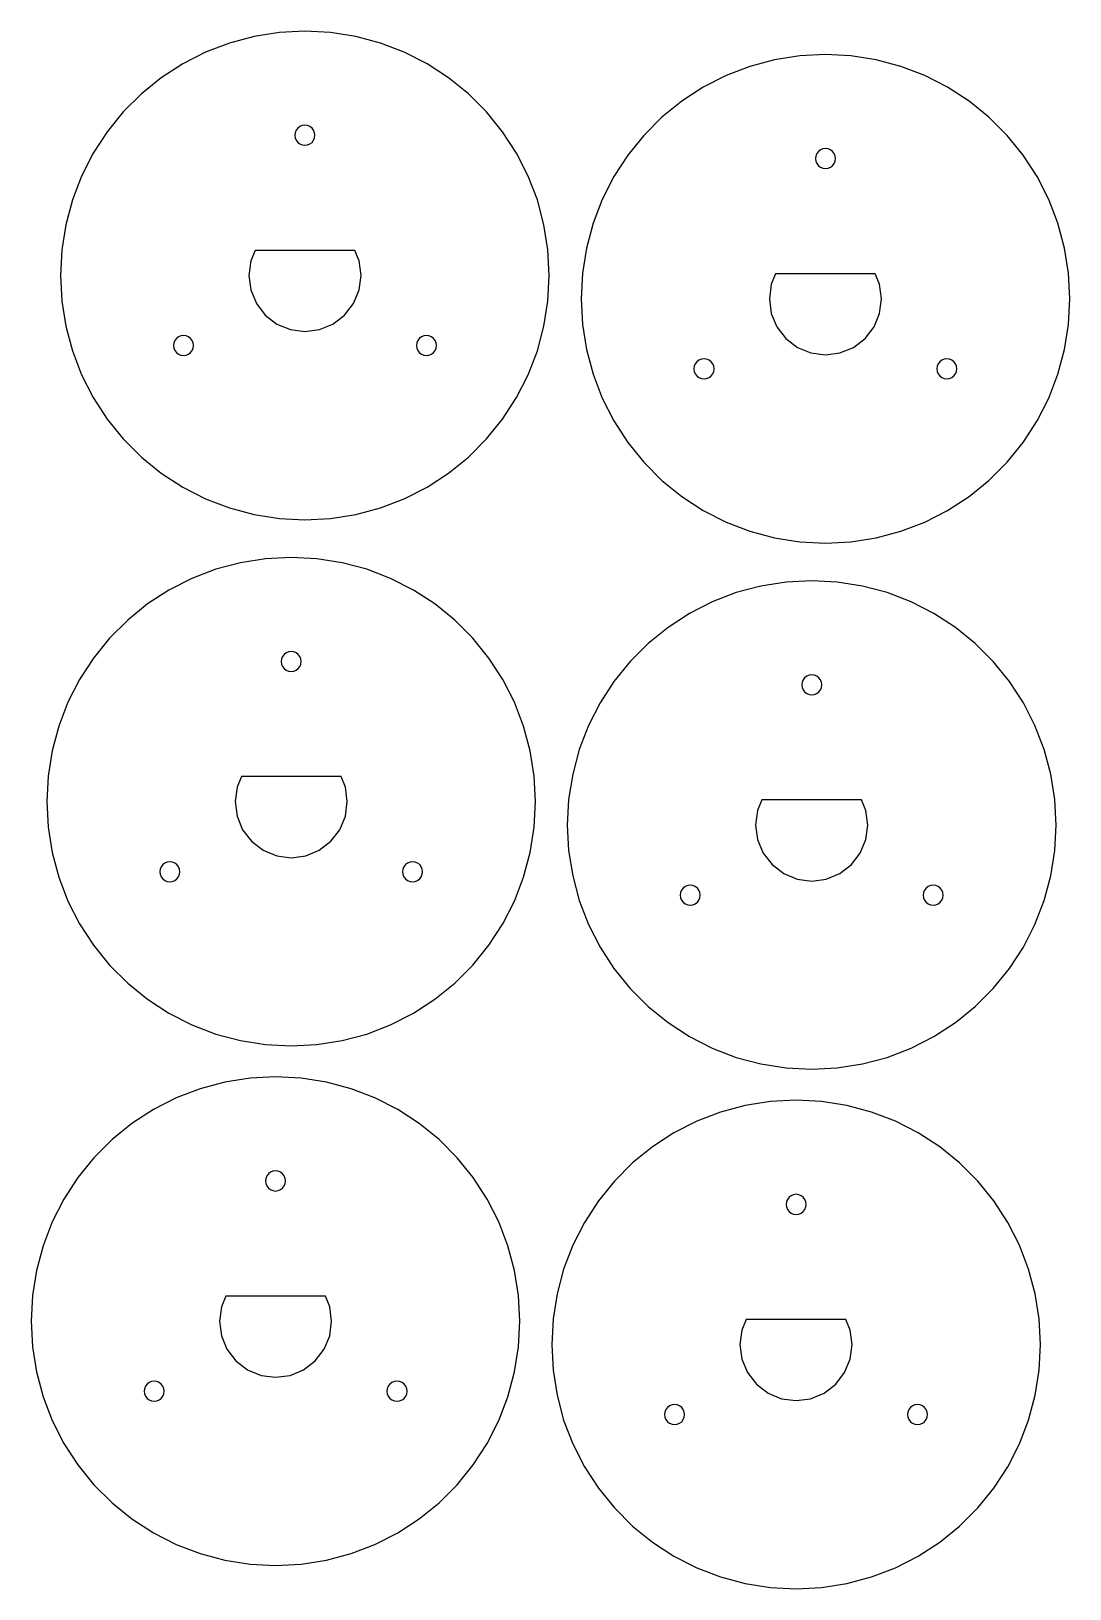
# Model space of a CAD drawing. Extents: x -52 to 52, y -39 to 39.
# Drawn here: x -52 to -0.2, y -38.7 to 39.1 of the extents above; entities that cross this region are included whole.
import ezdxf

# ---------------------------------------------------------------- set-up
doc = ezdxf.new("R2010")
doc.units = 0
doc.layers.get('0').update_dxf_attribs({"linetype": 'CONTINUOUS'})

msp = doc.modelspace()

# ---------------------------------------------------------------- linework, layer by layer
for p, q in [((-39.618, 39.014), (-40.879, 38.814)), ((-38.343, 39.081), (-39.618, 39.014)), ((-37.068, 39.014), (-38.343, 39.081)), ((-35.806, 38.814), (-37.068, 39.014)), ((-42.113, 38.484), (-43.305, 38.026)), ((-40.879, 38.814), (-42.113, 38.484)), ((-34.573, 38.484), (-35.806, 38.814)), ((-33.381, 38.026), (-34.573, 38.484)), ((-44.443, 37.446), (-45.514, 36.751)), ((-43.305, 38.026), (-44.443, 37.446)), ((-32.243, 37.446), (-33.381, 38.026)), ((-31.172, 36.751), (-32.243, 37.446)), ((-14.896, 37.648), (-16.129, 37.318)), ((-13.634, 37.848), (-14.896, 37.648)), ((-12.359, 37.915), (-13.634, 37.848)), ((-11.084, 37.848), (-12.359, 37.915)), ((-9.823, 37.648), (-11.084, 37.848)), ((-8.589, 37.318), (-9.823, 37.648)), ((-45.514, 36.751), (-46.506, 35.947)), ((-30.179, 35.947), (-31.172, 36.751)), ((-17.321, 36.86), (-18.459, 36.28)), ((-16.129, 37.318), (-17.321, 36.86)), ((-7.397, 36.86), (-8.589, 37.318)), ((-6.259, 36.28), (-7.397, 36.86)), ((-46.506, 35.947), (-47.409, 35.044)), ((-29.276, 35.044), (-30.179, 35.947)), ((-18.459, 36.28), (-19.53, 35.585)), ((-5.188, 35.585), (-6.259, 36.28)), ((-47.409, 35.044), (-48.213, 34.052)), ((-28.473, 34.052), (-29.276, 35.044)), ((-19.53, 35.585), (-20.522, 34.781)), ((-4.196, 34.781), (-5.188, 35.585)), ((-38.696, 34.234), (-38.776, 34.131)), ((-38.593, 34.314), (-38.696, 34.234)), ((-38.472, 34.364), (-38.593, 34.314)), ((-38.343, 34.381), (-38.472, 34.364)), ((-38.213, 34.364), (-38.343, 34.381)), ((-38.093, 34.314), (-38.213, 34.364)), ((-37.989, 34.234), (-38.093, 34.314)), ((-37.91, 34.131), (-37.989, 34.234)), ((-20.522, 34.781), (-21.425, 33.878)), ((-3.293, 33.878), (-4.196, 34.781)), ((-48.213, 34.052), (-48.908, 32.981)), ((-38.826, 34.01), (-38.843, 33.881)), ((-38.843, 33.881), (-38.826, 33.751)), ((-38.776, 34.131), (-38.826, 34.01)), ((-38.826, 33.751), (-38.776, 33.631)), ((-38.776, 33.631), (-38.696, 33.527)), ((-38.696, 33.527), (-38.593, 33.448)), ((-38.593, 33.448), (-38.472, 33.398)), ((-38.213, 33.398), (-38.093, 33.448)), ((-38.093, 33.448), (-37.989, 33.527)), ((-37.989, 33.527), (-37.91, 33.631)), ((-37.86, 34.01), (-37.91, 34.131)), ((-37.91, 33.631), (-37.86, 33.751)), ((-37.843, 33.881), (-37.86, 34.01)), ((-37.86, 33.751), (-37.843, 33.881)), ((-27.777, 32.981), (-28.473, 34.052)), ((-21.425, 33.878), (-22.229, 32.886)), ((-2.489, 32.886), (-3.293, 33.878)), ((-48.908, 32.981), (-49.488, 31.843)), ((-38.472, 33.398), (-38.343, 33.381)), ((-38.343, 33.381), (-38.213, 33.398)), ((-27.198, 31.843), (-27.777, 32.981)), ((-22.229, 32.886), (-22.925, 31.815)), ((-12.842, 32.844), (-12.859, 32.715)), ((-12.859, 32.715), (-12.842, 32.585)), ((-12.792, 32.965), (-12.842, 32.844)), ((-12.713, 33.068), (-12.792, 32.965)), ((-12.609, 33.148), (-12.713, 33.068)), ((-12.488, 33.198), (-12.609, 33.148)), ((-12.359, 33.215), (-12.488, 33.198)), ((-12.23, 33.198), (-12.359, 33.215)), ((-12.109, 33.148), (-12.23, 33.198)), ((-12.005, 33.068), (-12.109, 33.148)), ((-11.926, 32.965), (-12.005, 33.068)), ((-11.876, 32.844), (-11.926, 32.965)), ((-11.859, 32.715), (-11.876, 32.844)), ((-11.876, 32.585), (-11.859, 32.715)), ((-1.794, 31.815), (-2.489, 32.886)), ((-12.842, 32.585), (-12.792, 32.465)), ((-12.792, 32.465), (-12.713, 32.361)), ((-12.713, 32.361), (-12.609, 32.282)), ((-12.609, 32.282), (-12.488, 32.232)), ((-12.488, 32.232), (-12.359, 32.215)), ((-12.359, 32.215), (-12.23, 32.232)), ((-12.23, 32.232), (-12.109, 32.282)), ((-12.109, 32.282), (-12.005, 32.361)), ((-12.005, 32.361), (-11.926, 32.465)), ((-11.926, 32.465), (-11.876, 32.585)), ((-49.488, 31.843), (-49.946, 30.651)), ((-26.74, 30.651), (-27.198, 31.843)), ((-22.925, 31.815), (-23.504, 30.677)), ((-1.214, 30.677), (-1.794, 31.815)), ((-49.946, 30.651), (-50.276, 29.417)), ((-26.409, 29.417), (-26.74, 30.651)), ((-23.504, 30.677), (-23.962, 29.485)), ((-0.756, 29.485), (-1.214, 30.677)), ((-50.276, 29.417), (-50.476, 28.156)), ((-26.21, 28.156), (-26.409, 29.417)), ((-23.962, 29.485), (-24.292, 28.251)), ((-0.426, 28.251), (-0.756, 29.485)), ((-50.476, 28.156), (-50.543, 26.881)), ((-40.83, 28.131), (-41.047, 27.605)), ((-35.856, 28.131), (-40.83, 28.131)), ((-35.638, 27.605), (-35.856, 28.131)), ((-26.143, 26.881), (-26.21, 28.156)), ((-24.292, 28.251), (-24.492, 26.99)), ((-0.226, 26.99), (-0.426, 28.251)), ((-41.047, 27.605), (-41.143, 26.881)), ((-35.543, 26.881), (-35.638, 27.605)), ((-50.543, 26.881), (-50.476, 25.605)), ((-41.143, 26.881), (-41.047, 26.156)), ((-35.638, 26.156), (-35.543, 26.881)), ((-26.21, 25.605), (-26.143, 26.881)), ((-24.492, 26.99), (-24.559, 25.715)), ((-14.846, 26.965), (-15.064, 26.44)), ((-9.872, 26.965), (-14.846, 26.965)), ((-9.654, 26.44), (-9.872, 26.965)), ((-0.159, 25.715), (-0.226, 26.99)), ((-41.047, 26.156), (-40.768, 25.481)), ((-35.918, 25.481), (-35.638, 26.156)), ((-24.559, 25.715), (-24.492, 24.44)), ((-15.064, 26.44), (-15.159, 25.715)), ((-15.159, 25.715), (-15.064, 24.99)), ((-9.559, 25.715), (-9.654, 26.44)), ((-9.654, 24.99), (-9.559, 25.715)), ((-0.226, 24.44), (-0.159, 25.715)), ((-50.476, 25.605), (-50.276, 24.344)), ((-40.768, 25.481), (-40.323, 24.901)), ((-40.323, 24.901), (-39.743, 24.456)), ((-36.943, 24.456), (-36.363, 24.901)), ((-36.363, 24.901), (-35.918, 25.481)), ((-26.409, 24.344), (-26.21, 25.605)), ((-15.064, 24.99), (-14.784, 24.315)), ((-9.934, 24.315), (-9.654, 24.99)), ((-50.276, 24.344), (-49.946, 23.111)), ((-39.743, 24.456), (-39.068, 24.176)), ((-39.068, 24.176), (-38.343, 24.081)), ((-38.343, 24.081), (-37.618, 24.176)), ((-37.618, 24.176), (-36.943, 24.456)), ((-26.74, 23.111), (-26.409, 24.344)), ((-24.492, 24.44), (-24.292, 23.178)), ((-14.784, 24.315), (-14.339, 23.735)), ((-10.379, 23.735), (-9.934, 24.315)), ((-0.426, 23.178), (-0.226, 24.44)), ((-44.888, 23.51), (-44.905, 23.381)), ((-44.905, 23.381), (-44.888, 23.251)), ((-44.838, 23.631), (-44.888, 23.51)), ((-44.759, 23.734), (-44.838, 23.631)), ((-44.655, 23.814), (-44.759, 23.734)), ((-44.534, 23.864), (-44.655, 23.814)), ((-44.405, 23.881), (-44.534, 23.864)), ((-44.276, 23.864), (-44.405, 23.881)), ((-44.155, 23.814), (-44.276, 23.864)), ((-44.051, 23.734), (-44.155, 23.814)), ((-43.972, 23.631), (-44.051, 23.734)), ((-43.922, 23.51), (-43.972, 23.631)), ((-43.905, 23.381), (-43.922, 23.51)), ((-43.922, 23.251), (-43.905, 23.381)), ((-32.764, 23.51), (-32.781, 23.381)), ((-32.781, 23.381), (-32.764, 23.251)), ((-32.714, 23.631), (-32.764, 23.51)), ((-32.634, 23.734), (-32.714, 23.631)), ((-32.531, 23.814), (-32.634, 23.734)), ((-32.41, 23.864), (-32.531, 23.814)), ((-32.281, 23.881), (-32.41, 23.864)), ((-32.151, 23.864), (-32.281, 23.881)), ((-32.031, 23.814), (-32.151, 23.864)), ((-31.927, 23.734), (-32.031, 23.814)), ((-31.848, 23.631), (-31.927, 23.734)), ((-31.798, 23.51), (-31.848, 23.631)), ((-31.781, 23.381), (-31.798, 23.51)), ((-31.798, 23.251), (-31.781, 23.381)), ((-14.339, 23.735), (-13.759, 23.29)), ((-10.959, 23.29), (-10.379, 23.735)), ((-49.946, 23.111), (-49.488, 21.918)), ((-44.888, 23.251), (-44.838, 23.131)), ((-44.838, 23.131), (-44.759, 23.027)), ((-44.759, 23.027), (-44.655, 22.948)), ((-44.655, 22.948), (-44.534, 22.898)), ((-44.534, 22.898), (-44.405, 22.881)), ((-44.405, 22.881), (-44.276, 22.898)), ((-44.276, 22.898), (-44.155, 22.948)), ((-44.155, 22.948), (-44.051, 23.027)), ((-44.051, 23.027), (-43.972, 23.131)), ((-43.972, 23.131), (-43.922, 23.251)), ((-32.764, 23.251), (-32.714, 23.131)), ((-32.714, 23.131), (-32.634, 23.027)), ((-32.634, 23.027), (-32.531, 22.948)), ((-32.531, 22.948), (-32.41, 22.898)), ((-32.41, 22.898), (-32.281, 22.881)), ((-32.281, 22.881), (-32.151, 22.898)), ((-32.151, 22.898), (-32.031, 22.948)), ((-32.031, 22.948), (-31.927, 23.027)), ((-31.927, 23.027), (-31.848, 23.131)), ((-31.848, 23.131), (-31.798, 23.251)), ((-27.198, 21.918), (-26.74, 23.111)), ((-24.292, 23.178), (-23.962, 21.945)), ((-18.775, 22.568), (-18.854, 22.465)), ((-18.671, 22.648), (-18.775, 22.568)), ((-18.551, 22.698), (-18.671, 22.648)), ((-18.421, 22.715), (-18.551, 22.698)), ((-18.292, 22.698), (-18.421, 22.715)), ((-18.171, 22.648), (-18.292, 22.698)), ((-18.068, 22.568), (-18.171, 22.648)), ((-17.988, 22.465), (-18.068, 22.568)), ((-13.759, 23.29), (-13.084, 23.01)), ((-13.084, 23.01), (-12.359, 22.915)), ((-12.359, 22.915), (-11.634, 23.01)), ((-11.634, 23.01), (-10.959, 23.29)), ((-6.65, 22.568), (-6.73, 22.465)), ((-6.547, 22.648), (-6.65, 22.568)), ((-6.426, 22.698), (-6.547, 22.648)), ((-6.297, 22.715), (-6.426, 22.698)), ((-6.167, 22.698), (-6.297, 22.715)), ((-6.047, 22.648), (-6.167, 22.698)), ((-5.943, 22.568), (-6.047, 22.648)), ((-5.864, 22.465), (-5.943, 22.568)), ((-0.756, 21.945), (-0.426, 23.178)), ((-49.488, 21.918), (-48.908, 20.781)), ((-27.777, 20.781), (-27.198, 21.918)), ((-23.962, 21.945), (-23.504, 20.753)), ((-18.904, 22.344), (-18.921, 22.215)), ((-18.921, 22.215), (-18.904, 22.085)), ((-18.854, 22.465), (-18.904, 22.344)), ((-18.904, 22.085), (-18.854, 21.965)), ((-18.854, 21.965), (-18.775, 21.861)), ((-18.775, 21.861), (-18.671, 21.782)), ((-18.671, 21.782), (-18.551, 21.732)), ((-18.292, 21.732), (-18.171, 21.782)), ((-18.171, 21.782), (-18.068, 21.861)), ((-18.068, 21.861), (-17.988, 21.965)), ((-17.938, 22.344), (-17.988, 22.465)), ((-17.988, 21.965), (-17.938, 22.085)), ((-17.921, 22.215), (-17.938, 22.344)), ((-17.938, 22.085), (-17.921, 22.215)), ((-6.78, 22.344), (-6.797, 22.215)), ((-6.797, 22.215), (-6.78, 22.085)), ((-6.73, 22.465), (-6.78, 22.344)), ((-6.78, 22.085), (-6.73, 21.965)), ((-6.73, 21.965), (-6.65, 21.861)), ((-6.65, 21.861), (-6.547, 21.782)), ((-6.547, 21.782), (-6.426, 21.732)), ((-6.167, 21.732), (-6.047, 21.782)), ((-6.047, 21.782), (-5.943, 21.861)), ((-5.943, 21.861), (-5.864, 21.965)), ((-5.814, 22.344), (-5.864, 22.465)), ((-5.864, 21.965), (-5.814, 22.085)), ((-5.797, 22.215), (-5.814, 22.344)), ((-5.814, 22.085), (-5.797, 22.215)), ((-1.214, 20.753), (-0.756, 21.945)), ((-18.551, 21.732), (-18.421, 21.715)), ((-18.421, 21.715), (-18.292, 21.732)), ((-6.426, 21.732), (-6.297, 21.715)), ((-6.297, 21.715), (-6.167, 21.732)), ((-48.908, 20.781), (-48.213, 19.71)), ((-28.473, 19.71), (-27.777, 20.781)), ((-23.504, 20.753), (-22.925, 19.615)), ((-1.794, 19.615), (-1.214, 20.753)), ((-48.213, 19.71), (-47.409, 18.717)), ((-29.276, 18.717), (-28.473, 19.71)), ((-22.925, 19.615), (-22.229, 18.544)), ((-2.489, 18.544), (-1.794, 19.615)), ((-47.409, 18.717), (-46.506, 17.814)), ((-30.179, 17.814), (-29.276, 18.717)), ((-22.229, 18.544), (-21.425, 17.552)), ((-3.293, 17.552), (-2.489, 18.544)), ((-46.506, 17.814), (-45.514, 17.011)), ((-31.172, 17.011), (-30.179, 17.814)), ((-21.425, 17.552), (-20.522, 16.649)), ((-4.196, 16.649), (-3.293, 17.552)), ((-45.514, 17.011), (-44.443, 16.315)), ((-32.243, 16.315), (-31.172, 17.011)), ((-20.522, 16.649), (-19.53, 15.845)), ((-5.188, 15.845), (-4.196, 16.649)), ((-44.443, 16.315), (-43.305, 15.735)), ((-43.305, 15.735), (-42.113, 15.278)), ((-34.573, 15.278), (-33.381, 15.735)), ((-33.381, 15.735), (-32.243, 16.315)), ((-19.53, 15.845), (-18.459, 15.149)), ((-6.259, 15.149), (-5.188, 15.845)), ((-42.113, 15.278), (-40.879, 14.947)), ((-40.879, 14.947), (-39.618, 14.747)), ((-37.068, 14.747), (-35.806, 14.947)), ((-35.806, 14.947), (-34.573, 15.278)), ((-18.459, 15.149), (-17.321, 14.57)), ((-7.397, 14.57), (-6.259, 15.149)), ((-39.618, 14.747), (-38.343, 14.681)), ((-38.343, 14.681), (-37.068, 14.747)), ((-17.321, 14.57), (-16.129, 14.112)), ((-16.129, 14.112), (-14.896, 13.781)), ((-9.823, 13.781), (-8.589, 14.112)), ((-8.589, 14.112), (-7.397, 14.57)), ((-14.896, 13.781), (-13.634, 13.582)), ((-13.634, 13.582), (-12.359, 13.515)), ((-12.359, 13.515), (-11.084, 13.582)), ((-11.084, 13.582), (-9.823, 13.781)), ((-41.564, 12.539), (-42.798, 12.209)), ((-40.303, 12.739), (-41.564, 12.539)), ((-39.028, 12.806), (-40.303, 12.739)), ((-37.752, 12.739), (-39.028, 12.806)), ((-36.491, 12.539), (-37.752, 12.739)), ((-35.258, 12.209), (-36.491, 12.539)), ((-43.99, 11.751), (-45.128, 11.172)), ((-42.798, 12.209), (-43.99, 11.751)), ((-34.066, 11.751), (-35.258, 12.209)), ((-32.928, 11.172), (-34.066, 11.751)), ((-45.128, 11.172), (-46.199, 10.476)), ((-31.857, 10.476), (-32.928, 11.172)), ((-16.814, 11.043), (-18.006, 10.586)), ((-15.58, 11.374), (-16.814, 11.043)), ((-14.319, 11.573), (-15.58, 11.374)), ((-13.044, 11.64), (-14.319, 11.573)), ((-11.769, 11.573), (-13.044, 11.64)), ((-10.507, 11.374), (-11.769, 11.573)), ((-9.274, 11.043), (-10.507, 11.374)), ((-8.082, 10.586), (-9.274, 11.043)), ((-46.199, 10.476), (-47.191, 9.672)), ((-30.864, 9.672), (-31.857, 10.476)), ((-18.006, 10.586), (-19.144, 10.006)), ((-6.944, 10.006), (-8.082, 10.586)), ((-47.191, 9.672), (-48.094, 8.769)), ((-29.961, 8.769), (-30.864, 9.672)), ((-19.144, 10.006), (-20.215, 9.31)), ((-5.873, 9.31), (-6.944, 10.006)), ((-48.094, 8.769), (-48.898, 7.777)), ((-29.158, 7.777), (-29.961, 8.769)), ((-20.215, 9.31), (-21.207, 8.507)), ((-4.88, 8.507), (-5.873, 9.31)), ((-39.461, 7.856), (-39.511, 7.735)), ((-39.381, 7.96), (-39.461, 7.856)), ((-39.278, 8.039), (-39.381, 7.96)), ((-39.157, 8.089), (-39.278, 8.039)), ((-39.028, 8.106), (-39.157, 8.089)), ((-38.898, 8.089), (-39.028, 8.106)), ((-38.778, 8.039), (-38.898, 8.089)), ((-38.674, 7.96), (-38.778, 8.039)), ((-38.595, 7.856), (-38.674, 7.96)), ((-38.545, 7.735), (-38.595, 7.856)), ((-21.207, 8.507), (-22.11, 7.604)), ((-3.978, 7.604), (-4.88, 8.507)), ((-48.898, 7.777), (-49.593, 6.706)), ((-39.511, 7.735), (-39.528, 7.606)), ((-39.528, 7.606), (-39.511, 7.477)), ((-39.511, 7.477), (-39.461, 7.356)), ((-39.461, 7.356), (-39.381, 7.252)), ((-39.381, 7.252), (-39.278, 7.173)), ((-39.278, 7.173), (-39.157, 7.123)), ((-39.157, 7.123), (-39.028, 7.106)), ((-39.028, 7.106), (-38.898, 7.123)), ((-38.898, 7.123), (-38.778, 7.173)), ((-38.778, 7.173), (-38.674, 7.252)), ((-38.674, 7.252), (-38.595, 7.356)), ((-38.595, 7.356), (-38.545, 7.477)), ((-38.528, 7.606), (-38.545, 7.735)), ((-38.545, 7.477), (-38.528, 7.606)), ((-28.462, 6.706), (-29.158, 7.777)), ((-22.11, 7.604), (-22.914, 6.611)), ((-3.174, 6.611), (-3.978, 7.604)), ((-49.593, 6.706), (-50.173, 5.568)), ((-27.882, 5.568), (-28.462, 6.706)), ((-22.914, 6.611), (-23.609, 5.54)), ((-13.527, 6.57), (-13.544, 6.44)), ((-13.544, 6.44), (-13.527, 6.311)), ((-13.477, 6.69), (-13.527, 6.57)), ((-13.527, 6.311), (-13.477, 6.19)), ((-13.397, 6.794), (-13.477, 6.69)), ((-13.294, 6.873), (-13.397, 6.794)), ((-13.173, 6.923), (-13.294, 6.873)), ((-13.044, 6.94), (-13.173, 6.923)), ((-12.914, 6.923), (-13.044, 6.94)), ((-12.794, 6.873), (-12.914, 6.923)), ((-12.69, 6.794), (-12.794, 6.873)), ((-12.611, 6.69), (-12.69, 6.794)), ((-12.561, 6.57), (-12.611, 6.69)), ((-12.611, 6.19), (-12.561, 6.311)), ((-12.544, 6.44), (-12.561, 6.57)), ((-12.561, 6.311), (-12.544, 6.44)), ((-2.478, 5.54), (-3.174, 6.611)), ((-50.173, 5.568), (-50.631, 4.376)), ((-27.425, 4.376), (-27.882, 5.568)), ((-23.609, 5.54), (-24.189, 4.402)), ((-13.477, 6.19), (-13.397, 6.087)), ((-13.397, 6.087), (-13.294, 6.007)), ((-13.294, 6.007), (-13.173, 5.957)), ((-13.173, 5.957), (-13.044, 5.94)), ((-13.044, 5.94), (-12.914, 5.957)), ((-12.914, 5.957), (-12.794, 6.007)), ((-12.794, 6.007), (-12.69, 6.087)), ((-12.69, 6.087), (-12.611, 6.19)), ((-1.899, 4.402), (-2.478, 5.54)), ((-50.631, 4.376), (-50.961, 3.143)), ((-27.094, 3.143), (-27.425, 4.376)), ((-24.189, 4.402), (-24.647, 3.21)), ((-1.441, 3.21), (-1.899, 4.402)), ((-50.961, 3.143), (-51.161, 1.881)), ((-26.895, 1.881), (-27.094, 3.143)), ((-24.647, 3.21), (-24.977, 1.977)), ((-1.11, 1.977), (-1.441, 3.21)), ((-51.161, 1.881), (-51.228, 0.606)), ((-41.515, 1.856), (-41.732, 1.331)), ((-36.541, 1.856), (-41.515, 1.856)), ((-36.323, 1.331), (-36.541, 1.856)), ((-26.828, 0.606), (-26.895, 1.881)), ((-24.977, 1.977), (-25.177, 0.716)), ((-0.911, 0.716), (-1.11, 1.977)), ((-41.732, 1.331), (-41.828, 0.606)), ((-36.228, 0.606), (-36.323, 1.331)), ((-51.228, 0.606), (-51.161, -0.669)), ((-41.828, 0.606), (-41.732, -0.119)), ((-36.323, -0.119), (-36.228, 0.606)), ((-26.895, -0.669), (-26.828, 0.606)), ((-25.177, 0.716), (-25.244, -0.56)), ((-15.748, 0.165), (-15.844, -0.56)), ((-15.531, 0.69), (-15.748, 0.165)), ((-10.557, 0.69), (-15.531, 0.69)), ((-10.339, 0.165), (-10.557, 0.69)), ((-10.244, -0.56), (-10.339, 0.165)), ((-0.844, -0.56), (-0.911, 0.716)), ((-51.161, -0.669), (-50.961, -1.93)), ((-41.732, -0.119), (-41.453, -0.794)), ((-36.603, -0.794), (-36.323, -0.119)), ((-27.094, -1.93), (-26.895, -0.669)), ((-25.244, -0.56), (-25.177, -1.835)), ((-15.844, -0.56), (-15.748, -1.284)), ((-10.339, -1.284), (-10.244, -0.56)), ((-0.911, -1.835), (-0.844, -0.56)), ((-41.453, -0.794), (-41.008, -1.374)), ((-41.008, -1.374), (-40.428, -1.819)), ((-37.628, -1.819), (-37.048, -1.374)), ((-37.048, -1.374), (-36.603, -0.794)), ((-15.748, -1.284), (-15.469, -1.96)), ((-10.619, -1.96), (-10.339, -1.284)), ((-50.961, -1.93), (-50.631, -3.164)), ((-40.428, -1.819), (-39.752, -2.099)), ((-39.752, -2.099), (-39.028, -2.194)), ((-39.028, -2.194), (-38.303, -2.099)), ((-38.303, -2.099), (-37.628, -1.819)), ((-27.425, -3.164), (-27.094, -1.93)), ((-25.177, -1.835), (-24.977, -3.096)), ((-15.469, -1.96), (-15.024, -2.54)), ((-11.064, -2.54), (-10.619, -1.96)), ((-1.11, -3.096), (-0.911, -1.835)), ((-45.573, -2.765), (-45.59, -2.894)), ((-45.59, -2.894), (-45.573, -3.023)), ((-45.523, -2.644), (-45.573, -2.765)), ((-45.573, -3.023), (-45.523, -3.144)), ((-45.443, -2.54), (-45.523, -2.644)), ((-45.34, -2.461), (-45.443, -2.54)), ((-45.219, -2.411), (-45.34, -2.461)), ((-45.09, -2.394), (-45.219, -2.411)), ((-44.96, -2.411), (-45.09, -2.394)), ((-44.84, -2.461), (-44.96, -2.411)), ((-44.736, -2.54), (-44.84, -2.461)), ((-44.657, -2.644), (-44.736, -2.54)), ((-44.607, -2.765), (-44.657, -2.644)), ((-44.657, -3.144), (-44.607, -3.023)), ((-44.59, -2.894), (-44.607, -2.765)), ((-44.607, -3.023), (-44.59, -2.894)), ((-33.449, -2.765), (-33.466, -2.894)), ((-33.466, -2.894), (-33.449, -3.023)), ((-33.399, -2.644), (-33.449, -2.765)), ((-33.449, -3.023), (-33.399, -3.144)), ((-33.319, -2.54), (-33.399, -2.644)), ((-33.216, -2.461), (-33.319, -2.54)), ((-33.095, -2.411), (-33.216, -2.461)), ((-32.966, -2.394), (-33.095, -2.411)), ((-32.836, -2.411), (-32.966, -2.394)), ((-32.716, -2.461), (-32.836, -2.411)), ((-32.612, -2.54), (-32.716, -2.461)), ((-32.533, -2.644), (-32.612, -2.54)), ((-32.483, -2.765), (-32.533, -2.644)), ((-32.533, -3.144), (-32.483, -3.023)), ((-32.466, -2.894), (-32.483, -2.765)), ((-32.483, -3.023), (-32.466, -2.894)), ((-24.977, -3.096), (-24.647, -4.33)), ((-15.024, -2.54), (-14.444, -2.985)), ((-14.444, -2.985), (-13.769, -3.264)), ((-12.319, -3.264), (-11.644, -2.985)), ((-11.644, -2.985), (-11.064, -2.54)), ((-1.441, -4.33), (-1.11, -3.096)), ((-50.631, -3.164), (-50.173, -4.356)), ((-45.523, -3.144), (-45.443, -3.248)), ((-45.443, -3.248), (-45.34, -3.327)), ((-45.34, -3.327), (-45.219, -3.377)), ((-45.219, -3.377), (-45.09, -3.394)), ((-45.09, -3.394), (-44.96, -3.377)), ((-44.96, -3.377), (-44.84, -3.327)), ((-44.84, -3.327), (-44.736, -3.248)), ((-44.736, -3.248), (-44.657, -3.144)), ((-33.399, -3.144), (-33.319, -3.248)), ((-33.319, -3.248), (-33.216, -3.327)), ((-33.216, -3.327), (-33.095, -3.377)), ((-33.095, -3.377), (-32.966, -3.394)), ((-32.966, -3.394), (-32.836, -3.377)), ((-32.836, -3.377), (-32.716, -3.327)), ((-32.716, -3.327), (-32.612, -3.248)), ((-32.612, -3.248), (-32.533, -3.144)), ((-27.882, -4.356), (-27.425, -3.164)), ((-19.539, -3.81), (-19.589, -3.93)), ((-19.46, -3.706), (-19.539, -3.81)), ((-19.356, -3.627), (-19.46, -3.706)), ((-19.235, -3.577), (-19.356, -3.627)), ((-19.106, -3.56), (-19.235, -3.577)), ((-18.977, -3.577), (-19.106, -3.56)), ((-18.856, -3.627), (-18.977, -3.577)), ((-18.753, -3.706), (-18.856, -3.627)), ((-18.673, -3.81), (-18.753, -3.706)), ((-18.623, -3.93), (-18.673, -3.81)), ((-13.769, -3.264), (-13.044, -3.36)), ((-13.044, -3.36), (-12.319, -3.264)), ((-7.415, -3.81), (-7.465, -3.93)), ((-7.335, -3.706), (-7.415, -3.81)), ((-7.232, -3.627), (-7.335, -3.706)), ((-7.111, -3.577), (-7.232, -3.627)), ((-6.982, -3.56), (-7.111, -3.577)), ((-6.852, -3.577), (-6.982, -3.56)), ((-6.732, -3.627), (-6.852, -3.577)), ((-6.628, -3.706), (-6.732, -3.627)), ((-6.549, -3.81), (-6.628, -3.706)), ((-6.499, -3.93), (-6.549, -3.81)), ((-50.173, -4.356), (-49.593, -5.494)), ((-28.462, -5.494), (-27.882, -4.356)), ((-24.647, -4.33), (-24.189, -5.522)), ((-19.589, -3.93), (-19.606, -4.06)), ((-19.606, -4.06), (-19.589, -4.189)), ((-19.589, -4.189), (-19.539, -4.31)), ((-19.539, -4.31), (-19.46, -4.413)), ((-19.46, -4.413), (-19.356, -4.493)), ((-19.356, -4.493), (-19.235, -4.543)), ((-19.235, -4.543), (-19.106, -4.56)), ((-19.106, -4.56), (-18.977, -4.543)), ((-18.977, -4.543), (-18.856, -4.493)), ((-18.856, -4.493), (-18.753, -4.413)), ((-18.753, -4.413), (-18.673, -4.31)), ((-18.673, -4.31), (-18.623, -4.189)), ((-18.606, -4.06), (-18.623, -3.93)), ((-18.623, -4.189), (-18.606, -4.06)), ((-7.465, -3.93), (-7.482, -4.06)), ((-7.482, -4.06), (-7.465, -4.189)), ((-7.465, -4.189), (-7.415, -4.31)), ((-7.415, -4.31), (-7.335, -4.413)), ((-7.335, -4.413), (-7.232, -4.493)), ((-7.232, -4.493), (-7.111, -4.543)), ((-7.111, -4.543), (-6.982, -4.56)), ((-6.982, -4.56), (-6.852, -4.543)), ((-6.852, -4.543), (-6.732, -4.493)), ((-6.732, -4.493), (-6.628, -4.413)), ((-6.628, -4.413), (-6.549, -4.31)), ((-6.549, -4.31), (-6.499, -4.189)), ((-6.482, -4.06), (-6.499, -3.93)), ((-6.499, -4.189), (-6.482, -4.06)), ((-1.899, -5.522), (-1.441, -4.33)), ((-49.593, -5.494), (-48.898, -6.565)), ((-29.158, -6.565), (-28.462, -5.494)), ((-24.189, -5.522), (-23.609, -6.66)), ((-2.478, -6.66), (-1.899, -5.522)), ((-48.898, -6.565), (-48.094, -7.557)), ((-29.961, -7.557), (-29.158, -6.565)), ((-23.609, -6.66), (-22.914, -7.731)), ((-3.174, -7.731), (-2.478, -6.66)), ((-48.094, -7.557), (-47.191, -8.46)), ((-30.864, -8.46), (-29.961, -7.557)), ((-22.914, -7.731), (-22.11, -8.723)), ((-3.978, -8.723), (-3.174, -7.731)), ((-47.191, -8.46), (-46.199, -9.264)), ((-31.857, -9.264), (-30.864, -8.46)), ((-46.199, -9.264), (-45.128, -9.959)), ((-32.928, -9.959), (-31.857, -9.264)), ((-22.11, -8.723), (-21.207, -9.626)), ((-4.88, -9.626), (-3.978, -8.723)), ((-45.128, -9.959), (-43.99, -10.539)), ((-34.066, -10.539), (-32.928, -9.959)), ((-21.207, -9.626), (-20.215, -10.43)), ((-5.873, -10.43), (-4.88, -9.626)), ((-43.99, -10.539), (-42.798, -10.997)), ((-35.258, -10.997), (-34.066, -10.539)), ((-20.215, -10.43), (-19.144, -11.125)), ((-6.944, -11.125), (-5.873, -10.43)), ((-42.798, -10.997), (-41.564, -11.327)), ((-41.564, -11.327), (-40.303, -11.527)), ((-40.303, -11.527), (-39.028, -11.594)), ((-39.028, -11.594), (-37.752, -11.527)), ((-37.752, -11.527), (-36.491, -11.327)), ((-36.491, -11.327), (-35.258, -10.997)), ((-19.144, -11.125), (-18.006, -11.705)), ((-8.082, -11.705), (-6.944, -11.125)), ((-18.006, -11.705), (-16.814, -12.163)), ((-16.814, -12.163), (-15.58, -12.493)), ((-10.507, -12.493), (-9.274, -12.163)), ((-9.274, -12.163), (-8.082, -11.705)), ((-41.084, -13.203), (-42.345, -13.403)), ((-39.808, -13.136), (-41.084, -13.203)), ((-38.533, -13.203), (-39.808, -13.136)), ((-37.272, -13.403), (-38.533, -13.203)), ((-15.58, -12.493), (-14.319, -12.693)), ((-14.319, -12.693), (-13.044, -12.76)), ((-13.044, -12.76), (-11.769, -12.693)), ((-11.769, -12.693), (-10.507, -12.493)), ((-43.578, -13.733), (-44.771, -14.191)), ((-42.345, -13.403), (-43.578, -13.733)), ((-36.038, -13.733), (-37.272, -13.403)), ((-34.846, -14.191), (-36.038, -13.733)), ((-45.908, -14.771), (-46.979, -15.466)), ((-44.771, -14.191), (-45.908, -14.771)), ((-33.708, -14.771), (-34.846, -14.191)), ((-32.637, -15.466), (-33.708, -14.771)), ((-16.361, -14.569), (-17.595, -14.899)), ((-15.1, -14.369), (-16.361, -14.569)), ((-13.825, -14.302), (-15.1, -14.369)), ((-12.549, -14.369), (-13.825, -14.302)), ((-11.288, -14.569), (-12.549, -14.369)), ((-10.055, -14.899), (-11.288, -14.569)), ((-46.979, -15.466), (-47.972, -16.27)), ((-31.645, -16.27), (-32.637, -15.466)), ((-18.787, -15.357), (-19.925, -15.937)), ((-17.595, -14.899), (-18.787, -15.357)), ((-8.862, -15.357), (-10.055, -14.899)), ((-7.725, -15.937), (-8.862, -15.357)), ((-47.972, -16.27), (-48.875, -17.173)), ((-30.742, -17.173), (-31.645, -16.27)), ((-19.925, -15.937), (-20.996, -16.632)), ((-6.654, -16.632), (-7.725, -15.937)), ((-20.996, -16.632), (-21.988, -17.436)), ((-5.661, -17.436), (-6.654, -16.632)), ((-48.875, -17.173), (-49.678, -18.165)), ((-39.938, -17.853), (-40.058, -17.903)), ((-39.808, -17.836), (-39.938, -17.853)), ((-39.679, -17.853), (-39.808, -17.836)), ((-39.558, -17.903), (-39.679, -17.853)), ((-29.938, -18.165), (-30.742, -17.173)), ((-21.988, -17.436), (-22.891, -18.339)), ((-4.758, -18.339), (-5.661, -17.436)), ((-49.678, -18.165), (-50.374, -19.236)), ((-40.291, -18.207), (-40.308, -18.336)), ((-40.308, -18.336), (-40.291, -18.466)), ((-40.241, -18.086), (-40.291, -18.207)), ((-40.291, -18.466), (-40.241, -18.586)), ((-40.162, -17.983), (-40.241, -18.086)), ((-40.241, -18.586), (-40.162, -18.69)), ((-40.058, -17.903), (-40.162, -17.983)), ((-39.455, -17.983), (-39.558, -17.903)), ((-39.375, -18.086), (-39.455, -17.983)), ((-39.455, -18.69), (-39.375, -18.586)), ((-39.325, -18.207), (-39.375, -18.086)), ((-39.375, -18.586), (-39.325, -18.466)), ((-39.308, -18.336), (-39.325, -18.207)), ((-39.325, -18.466), (-39.308, -18.336)), ((-29.243, -19.236), (-29.938, -18.165)), ((-22.891, -18.339), (-23.695, -19.331)), ((-3.955, -19.331), (-4.758, -18.339)), ((-50.374, -19.236), (-50.954, -20.374)), ((-40.162, -18.69), (-40.058, -18.769)), ((-40.058, -18.769), (-39.938, -18.819)), ((-39.938, -18.819), (-39.808, -18.836)), ((-39.808, -18.836), (-39.679, -18.819)), ((-39.679, -18.819), (-39.558, -18.769)), ((-39.558, -18.769), (-39.455, -18.69)), ((-28.663, -20.374), (-29.243, -19.236)), ((-23.695, -19.331), (-24.39, -20.402)), ((-14.308, -19.373), (-14.325, -19.502)), ((-14.258, -19.252), (-14.308, -19.373)), ((-14.178, -19.149), (-14.258, -19.252)), ((-14.075, -19.069), (-14.178, -19.149)), ((-13.954, -19.019), (-14.075, -19.069)), ((-13.825, -19.002), (-13.954, -19.019)), ((-13.695, -19.019), (-13.825, -19.002)), ((-13.575, -19.069), (-13.695, -19.019)), ((-13.471, -19.149), (-13.575, -19.069)), ((-13.392, -19.252), (-13.471, -19.149)), ((-13.342, -19.373), (-13.392, -19.252)), ((-13.325, -19.502), (-13.342, -19.373)), ((-3.259, -20.402), (-3.955, -19.331)), ((-14.325, -19.502), (-14.308, -19.631)), ((-14.308, -19.631), (-14.258, -19.752)), ((-14.258, -19.752), (-14.178, -19.856)), ((-14.178, -19.856), (-14.075, -19.935)), ((-14.075, -19.935), (-13.954, -19.985)), ((-13.954, -19.985), (-13.825, -20.002)), ((-13.825, -20.002), (-13.695, -19.985)), ((-13.695, -19.985), (-13.575, -19.935)), ((-13.575, -19.935), (-13.471, -19.856)), ((-13.471, -19.856), (-13.392, -19.752)), ((-13.392, -19.752), (-13.342, -19.631)), ((-13.342, -19.631), (-13.325, -19.502)), ((-50.954, -20.374), (-51.411, -21.566)), ((-28.206, -21.566), (-28.663, -20.374)), ((-24.39, -20.402), (-24.97, -21.54)), ((-2.679, -21.54), (-3.259, -20.402)), ((-51.411, -21.566), (-51.742, -22.8)), ((-27.875, -22.8), (-28.206, -21.566)), ((-24.97, -21.54), (-25.427, -22.732)), ((-2.222, -22.732), (-2.679, -21.54)), ((-51.742, -22.8), (-51.942, -24.061)), ((-27.675, -24.061), (-27.875, -22.8)), ((-25.427, -22.732), (-25.758, -23.966)), ((-1.891, -23.966), (-2.222, -22.732)), ((-51.942, -24.061), (-52.008, -25.336)), ((-42.295, -24.086), (-42.513, -24.612)), ((-37.321, -24.086), (-42.295, -24.086)), ((-37.104, -24.612), (-37.321, -24.086)), ((-27.608, -25.336), (-27.675, -24.061)), ((-25.758, -23.966), (-25.958, -25.227)), ((-1.691, -25.227), (-1.891, -23.966)), ((-42.513, -24.612), (-42.608, -25.336)), ((-37.008, -25.336), (-37.104, -24.612)), ((-52.008, -25.336), (-51.942, -26.612)), ((-42.608, -25.336), (-42.513, -26.061)), ((-37.104, -26.061), (-37.008, -25.336)), ((-27.675, -26.612), (-27.608, -25.336)), ((-25.958, -25.227), (-26.025, -26.502)), ((-16.312, -25.252), (-16.529, -25.777)), ((-11.338, -25.252), (-16.312, -25.252)), ((-11.12, -25.777), (-11.338, -25.252)), ((-1.625, -26.502), (-1.691, -25.227)), ((-42.513, -26.061), (-42.233, -26.736)), ((-37.384, -26.736), (-37.104, -26.061)), ((-16.529, -25.777), (-16.625, -26.502)), ((-11.025, -26.502), (-11.12, -25.777)), ((-51.942, -26.612), (-51.742, -27.873)), ((-42.233, -26.736), (-41.788, -27.316)), ((-37.829, -27.316), (-37.384, -26.736)), ((-27.875, -27.873), (-27.675, -26.612)), ((-26.025, -26.502), (-25.958, -27.777)), ((-16.625, -26.502), (-16.529, -27.227)), ((-11.12, -27.227), (-11.025, -26.502)), ((-1.691, -27.777), (-1.625, -26.502)), ((-51.742, -27.873), (-51.411, -29.106)), ((-41.788, -27.316), (-41.208, -27.761)), ((-41.208, -27.761), (-40.533, -28.041)), ((-39.084, -28.041), (-38.408, -27.761)), ((-38.408, -27.761), (-37.829, -27.316)), ((-28.206, -29.106), (-27.875, -27.873)), ((-25.958, -27.777), (-25.758, -29.039)), ((-16.529, -27.227), (-16.249, -27.902)), ((-16.249, -27.902), (-15.804, -28.482)), ((-11.845, -28.482), (-11.4, -27.902)), ((-11.4, -27.902), (-11.12, -27.227)), ((-1.891, -29.039), (-1.691, -27.777)), ((-46.354, -28.707), (-46.371, -28.836)), ((-46.304, -28.586), (-46.354, -28.707)), ((-46.224, -28.483), (-46.304, -28.586)), ((-46.121, -28.403), (-46.224, -28.483)), ((-46, -28.353), (-46.121, -28.403)), ((-45.871, -28.336), (-46, -28.353)), ((-45.741, -28.353), (-45.871, -28.336)), ((-45.621, -28.403), (-45.741, -28.353)), ((-45.517, -28.483), (-45.621, -28.403)), ((-45.438, -28.586), (-45.517, -28.483)), ((-45.388, -28.707), (-45.438, -28.586)), ((-45.371, -28.836), (-45.388, -28.707)), ((-40.533, -28.041), (-39.808, -28.136)), ((-39.808, -28.136), (-39.084, -28.041)), ((-34.229, -28.707), (-34.246, -28.836)), ((-34.179, -28.586), (-34.229, -28.707)), ((-34.1, -28.483), (-34.179, -28.586)), ((-33.996, -28.403), (-34.1, -28.483)), ((-33.876, -28.353), (-33.996, -28.403)), ((-33.746, -28.336), (-33.876, -28.353)), ((-33.617, -28.353), (-33.746, -28.336)), ((-33.496, -28.403), (-33.617, -28.353)), ((-33.393, -28.483), (-33.496, -28.403)), ((-33.313, -28.586), (-33.393, -28.483)), ((-33.263, -28.707), (-33.313, -28.586)), ((-33.246, -28.836), (-33.263, -28.707)), ((-15.804, -28.482), (-15.225, -28.927)), ((-12.425, -28.927), (-11.845, -28.482)), ((-51.411, -29.106), (-50.954, -30.298)), ((-46.371, -28.836), (-46.354, -28.966)), ((-46.354, -28.966), (-46.304, -29.086)), ((-46.304, -29.086), (-46.224, -29.19)), ((-46.224, -29.19), (-46.121, -29.269)), ((-46.121, -29.269), (-46, -29.319)), ((-46, -29.319), (-45.871, -29.336)), ((-45.871, -29.336), (-45.741, -29.319)), ((-45.741, -29.319), (-45.621, -29.269)), ((-45.621, -29.269), (-45.517, -29.19)), ((-45.517, -29.19), (-45.438, -29.086)), ((-45.438, -29.086), (-45.388, -28.966)), ((-45.388, -28.966), (-45.371, -28.836)), ((-34.246, -28.836), (-34.229, -28.966)), ((-34.229, -28.966), (-34.179, -29.086)), ((-34.179, -29.086), (-34.1, -29.19)), ((-34.1, -29.19), (-33.996, -29.269)), ((-33.996, -29.269), (-33.876, -29.319)), ((-33.876, -29.319), (-33.746, -29.336)), ((-33.746, -29.336), (-33.617, -29.319)), ((-33.617, -29.319), (-33.496, -29.269)), ((-33.496, -29.269), (-33.393, -29.19)), ((-33.393, -29.19), (-33.313, -29.086)), ((-33.313, -29.086), (-33.263, -28.966)), ((-33.263, -28.966), (-33.246, -28.836)), ((-28.663, -30.298), (-28.206, -29.106)), ((-25.758, -29.039), (-25.427, -30.272)), ((-20.016, -29.519), (-20.137, -29.569)), ((-19.887, -29.502), (-20.016, -29.519)), ((-19.757, -29.519), (-19.887, -29.502)), ((-19.637, -29.569), (-19.757, -29.519)), ((-15.225, -28.927), (-14.549, -29.207)), ((-14.549, -29.207), (-13.825, -29.302)), ((-13.825, -29.302), (-13.1, -29.207)), ((-13.1, -29.207), (-12.425, -28.927)), ((-7.892, -29.519), (-8.012, -29.569)), ((-7.762, -29.502), (-7.892, -29.519)), ((-7.633, -29.519), (-7.762, -29.502)), ((-7.512, -29.569), (-7.633, -29.519)), ((-2.222, -30.272), (-1.891, -29.039)), ((-50.954, -30.298), (-50.374, -31.436)), ((-29.243, -31.436), (-28.663, -30.298)), ((-25.427, -30.272), (-24.97, -31.464)), ((-20.37, -29.873), (-20.387, -30.002)), ((-20.387, -30.002), (-20.37, -30.131)), ((-20.32, -29.752), (-20.37, -29.873)), ((-20.37, -30.131), (-20.32, -30.252)), ((-20.24, -29.649), (-20.32, -29.752)), ((-20.32, -30.252), (-20.24, -30.356)), ((-20.137, -29.569), (-20.24, -29.649)), ((-19.533, -29.649), (-19.637, -29.569)), ((-19.454, -29.752), (-19.533, -29.649)), ((-19.533, -30.356), (-19.454, -30.252)), ((-19.404, -29.873), (-19.454, -29.752)), ((-19.454, -30.252), (-19.404, -30.131)), ((-19.387, -30.002), (-19.404, -29.873)), ((-19.404, -30.131), (-19.387, -30.002)), ((-8.245, -29.873), (-8.262, -30.002)), ((-8.262, -30.002), (-8.245, -30.131)), ((-8.195, -29.752), (-8.245, -29.873)), ((-8.245, -30.131), (-8.195, -30.252)), ((-8.116, -29.649), (-8.195, -29.752)), ((-8.195, -30.252), (-8.116, -30.356)), ((-8.012, -29.569), (-8.116, -29.649)), ((-7.409, -29.649), (-7.512, -29.569)), ((-7.329, -29.752), (-7.409, -29.649)), ((-7.409, -30.356), (-7.329, -30.252)), ((-7.279, -29.873), (-7.329, -29.752)), ((-7.329, -30.252), (-7.279, -30.131)), ((-7.262, -30.002), (-7.279, -29.873)), ((-7.279, -30.131), (-7.262, -30.002)), ((-2.679, -31.464), (-2.222, -30.272)), ((-20.24, -30.356), (-20.137, -30.435)), ((-20.137, -30.435), (-20.016, -30.485)), ((-20.016, -30.485), (-19.887, -30.502)), ((-19.887, -30.502), (-19.757, -30.485)), ((-19.757, -30.485), (-19.637, -30.435)), ((-19.637, -30.435), (-19.533, -30.356)), ((-8.116, -30.356), (-8.012, -30.435)), ((-8.012, -30.435), (-7.892, -30.485)), ((-7.892, -30.485), (-7.762, -30.502)), ((-7.762, -30.502), (-7.633, -30.485)), ((-7.633, -30.485), (-7.512, -30.435)), ((-7.512, -30.435), (-7.409, -30.356)), ((-50.374, -31.436), (-49.678, -32.507)), ((-29.938, -32.507), (-29.243, -31.436)), ((-24.97, -31.464), (-24.39, -32.602)), ((-3.259, -32.602), (-2.679, -31.464)), ((-49.678, -32.507), (-48.875, -33.5)), ((-30.742, -33.5), (-29.938, -32.507)), ((-24.39, -32.602), (-23.695, -33.673)), ((-3.955, -33.673), (-3.259, -32.602)), ((-48.875, -33.5), (-47.972, -34.403)), ((-31.645, -34.403), (-30.742, -33.5)), ((-23.695, -33.673), (-22.891, -34.665)), ((-4.758, -34.665), (-3.955, -33.673)), ((-47.972, -34.403), (-46.979, -35.206)), ((-32.637, -35.206), (-31.645, -34.403)), ((-22.891, -34.665), (-21.988, -35.568)), ((-5.661, -35.568), (-4.758, -34.665)), ((-46.979, -35.206), (-45.908, -35.902)), ((-33.708, -35.902), (-32.637, -35.206)), ((-21.988, -35.568), (-20.996, -36.372)), ((-6.654, -36.372), (-5.661, -35.568)), ((-45.908, -35.902), (-44.771, -36.482)), ((-44.771, -36.482), (-43.578, -36.939)), ((-36.038, -36.939), (-34.846, -36.482)), ((-34.846, -36.482), (-33.708, -35.902)), ((-20.996, -36.372), (-19.925, -37.068)), ((-7.725, -37.068), (-6.654, -36.372)), ((-43.578, -36.939), (-42.345, -37.27)), ((-42.345, -37.27), (-41.084, -37.469)), ((-38.533, -37.469), (-37.272, -37.27)), ((-37.272, -37.27), (-36.038, -36.939)), ((-19.925, -37.068), (-18.787, -37.647)), ((-8.862, -37.647), (-7.725, -37.068)), ((-41.084, -37.469), (-39.808, -37.536)), ((-39.808, -37.536), (-38.533, -37.469)), ((-18.787, -37.647), (-17.595, -38.105)), ((-17.595, -38.105), (-16.361, -38.435)), ((-11.288, -38.435), (-10.055, -38.105)), ((-10.055, -38.105), (-8.862, -37.647)), ((-16.361, -38.435), (-15.1, -38.635)), ((-15.1, -38.635), (-13.825, -38.702)), ((-13.825, -38.702), (-12.549, -38.635)), ((-12.549, -38.635), (-11.288, -38.435))]:
    msp.add_line(p, q)

doc.saveas('drawing.dxf')
